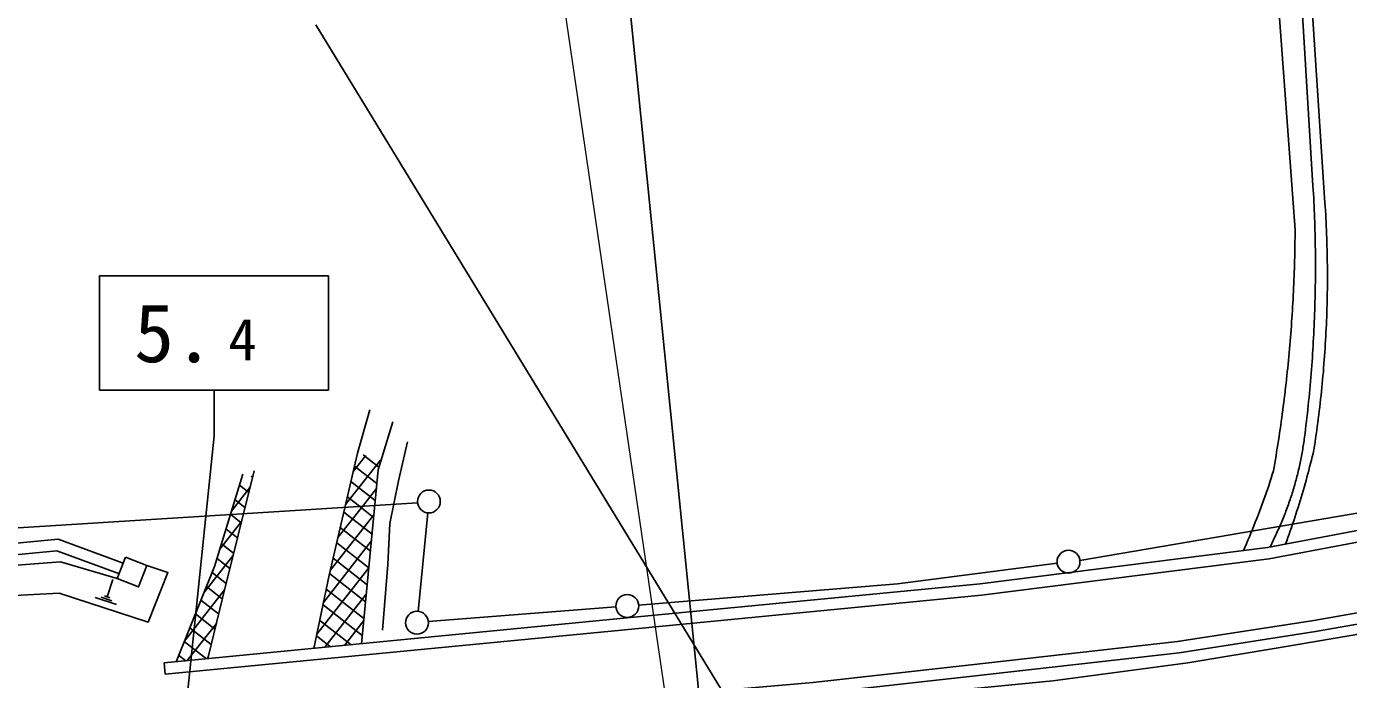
# Model space of a CAD drawing. Units: millimetres, scale not verified. Extents: x 40000 to 680000, y 20000 to 380000.
# Drawn here: x 437358 to 495120, y 311362 to 339931 of the extents above; entities that cross this region are included whole.
import ezdxf
from ezdxf.enums import TextEntityAlignment as Align

# ---------------------------------------------------------------- set-up
doc = ezdxf.new("R2010")
doc.units = ezdxf.units.MM
doc.header["$LTSCALE"] = 1000
for name, color, linetype, lineweight in [('M-BGD', 7, 'Continuous', 25), ('M-BMK-ROW', 30, 'Continuous', 25), ('M-STR-HTXT', 7, 'Continuous', 13), ('M-STR-STRC', 7, 'Continuous', 25)]:
    doc.layers.add(name, color=color, linetype=linetype, lineweight=lineweight)
doc.styles.add('ＭＳ ゴシック', font='')
doc.styles.get('ＭＳ ゴシック').set_extended_font_data('MS Gothic')

msp = doc.modelspace()

# ---------------------------------------------------------------- linework, layer by layer
at = {"layer": 'M-BGD'}
for p, q in [((470089, 277450), (462515, 352761)), ((451636, 320463), (452180, 321160)), ((452071, 321193), (452759, 320656)), ((451301, 319018), (452821, 320965)), ((451690, 320697), (452666, 319935)), ((447182, 320253), (447236, 320211)), ((451535, 320026), (452596, 319197)), ((446321, 318734), (447124, 319762)), ((446667, 319862), (447070, 319547)), ((452033, 318940), (452646, 319726)), ((446471, 319222), (446905, 318883)), ((450966, 317574), (452033, 318940)), ((451379, 319355), (451919, 318933)), ((451919, 318933), (452525, 318459)), ((446274, 318583), (446280, 318578)), ((446280, 318578), (446740, 318219)), ((450631, 316129), (452536, 318569)), ((451223, 318683), (452455, 317721)), ((445807, 317060), (446753, 318271)), ((446078, 317943), (446574, 317556)), ((451067, 318012), (452384, 316983)), ((445882, 317304), (446409, 316892)), ((450335, 314735), (452425, 317412)), ((450912, 317340), (452314, 316246)), ((445108, 315150), (446381, 316781)), ((445685, 316664), (446244, 316228)), ((450756, 316669), (452243, 315508)), ((445468, 316041), (446078, 315564)), ((450045, 313348), (452314, 316254)), ((450600, 315998), (452172, 314770)), ((440891, 314984), (441136, 315735)), ((445224, 315438), (445913, 314900)), ((441298, 314643), (440360, 314950)), ((441094, 314813), (440625, 314967)), ((441008, 314945), (440773, 315022)), ((444258, 313046), (446010, 315290)), ((444981, 314835), (445753, 314232)), ((450389, 312774), (452204, 315097)), ((450456, 315317), (452102, 314032)), ((444737, 314232), (445593, 313564)), ((450314, 314635), (452031, 313294)), ((444383, 312191), (445654, 313818)), ((450171, 313954), (451539, 312886)), ((451248, 312857), (452093, 313940)), ((444494, 313629), (445433, 312896)), ((450029, 313272), (450636, 312798)), ((444250, 313027), (445217, 312272)), ((443375, 312093), (443423, 311595)), ((444007, 312424), (444314, 312184)), ((445241, 312274), (445303, 312353))]:
    msp.add_line(p, q, dxfattribs=at)
for points in [[(492747, 346470), (493566, 332963), (493577, 332789), (493586, 332614), (493596, 332439), (493604, 332264), (493613, 332090), (493620, 331915), (493628, 331740), (493634, 331565), (493640, 331390), (493646, 331215), (493651, 331040), (493656, 330865), (493660, 330690), (493663, 330515), (493666, 330340), (493669, 330165), (493671, 329990), (493672, 329815), (493673, 329640), (493673, 329465), (493673, 329290), (493673, 329115), (493671, 328940), (493670, 328765), (493667, 328590), (493665, 328415), (493661, 328240), (493658, 328065), (493653, 327890), (493648, 327715), (493643, 327540), (493637, 327366), (493631, 327191), (493624, 327016), (493616, 326841), (493608, 326666), (493600, 326491), (493591, 326317), (493581, 326142), (493571, 325967), (493560, 325792), (493549, 325618), (493538, 325443), (493525, 325268), (493513, 325094), (493500, 324919), (493486, 324745), (493472, 324571), (493457, 324396), (493441, 324222), (493426, 324047), (493409, 323873), (493392, 323699), (493375, 323525), (493357, 323351), (493339, 323177), (493320, 323003), (493300, 322829), (493280, 322655), (493260, 322481), (493238, 322307), (493217, 322134), (493195, 321960), (493185, 321885), (493175, 321810), (493164, 321735), (493153, 321660), (493141, 321585), (493129, 321510), (493117, 321435), (493105, 321361), (493091, 321286), (493078, 321211), (493064, 321137), (493050, 321062), (493035, 320988), (493020, 320914), (493005, 320839), (492989, 320765), (492972, 320691), (492956, 320617), (492939, 320543), (492921, 320470), (492903, 320396), (492885, 320322), (492867, 320249), (492848, 320176), (492828, 320102), (492808, 320029), (492788, 319956), (492768, 319883), (492747, 319810), (492725, 319738), (492703, 319665), (492681, 319592), (492659, 319520), (492636, 319448), (492613, 319376), (492589, 319304), (492565, 319232), (492540, 319160), (492516, 319088), (492490, 319017), (492465, 318946), (492439, 318874), (492412, 318803), (492386, 318732), (492358, 318662), (492331, 318591), (492303, 318520), (492275, 318450), (492246, 318380), (492217, 318310), (492188, 318240), (492158, 318170), (492128, 318101), (492097, 318031), (492067, 317962), (492035, 317893), (492004, 317824), (491972, 317755), (491939, 317687), (491907, 317618), (491874, 317550), (491840, 317482), (491807, 317414), (491768, 317313), (491729, 317212), (491713, 317171)], [(493398, 342733), (494090, 332222), (494101, 332050), (494111, 331878), (494121, 331706), (494130, 331534), (494139, 331362), (494147, 331190), (494154, 331018), (494161, 330846), (494167, 330674), (494173, 330502), (494178, 330330), (494182, 330158), (494186, 329986), (494189, 329814), (494192, 329642), (494194, 329469), (494195, 329297), (494196, 329125), (494196, 328953), (494195, 328781), (494194, 328609), (494193, 328436), (494190, 328264), (494187, 328092), (494184, 327920), (494180, 327748), (494175, 327576), (494170, 327404), (494164, 327232), (494157, 327060), (494150, 326888), (494142, 326716), (494134, 326544), (494125, 326372), (494116, 326200), (494105, 326028), (494095, 325856), (494083, 325684), (494071, 325512), (494059, 325341), (494046, 325169), (494032, 324997), (494018, 324826), (494003, 324654), (493987, 324483), (493971, 324312), (493954, 324140), (493937, 323969), (493919, 323798), (493900, 323626), (493881, 323455), (493861, 323284), (493841, 323113), (493820, 322943), (493798, 322772), (493776, 322601), (493753, 322430), (493730, 322260), (493706, 322089), (493681, 321919), (493656, 321749), (493630, 321578), (493604, 321408), (493568, 321258), (493532, 321109), (493496, 320960), (493458, 320810), (493420, 320661), (493382, 320513), (493342, 320364), (493302, 320215), (493262, 320067), (493220, 319919), (493178, 319771), (493136, 319623), (493093, 319476), (493049, 319328), (493004, 319181), (492959, 319034), (492913, 318887), (492867, 318741), (492820, 318594), (492772, 318448), (492723, 318302), (492674, 318156), (492625, 318011), (492574, 317865), (492523, 317720), (492472, 317575), (492420, 317431), (492370, 317295)], [(491996, 341688), (492783, 331029), (492782, 330861), (492781, 330692), (492779, 330524), (492776, 330356), (492773, 330188), (492770, 330020), (492766, 329852), (492762, 329684), (492757, 329516), (492752, 329348), (492746, 329179), (492740, 329011), (492734, 328843), (492727, 328675), (492720, 328507), (492712, 328339), (492703, 328171), (492695, 328003), (492686, 327836), (492676, 327668), (492666, 327500), (492655, 327332), (492644, 327164), (492633, 326996), (492621, 326829), (492609, 326661), (492596, 326493), (492583, 326326), (492569, 326158), (492555, 325991), (492540, 325823), (492525, 325655), (492510, 325488), (492494, 325321), (492478, 325153), (492461, 324986), (492444, 324819), (492426, 324651), (492408, 324484), (492389, 324317), (492370, 324150), (492351, 323983), (492331, 323816), (492311, 323649), (492290, 323482), (492268, 323315), (492247, 323149), (492225, 322982), (492202, 322815), (492179, 322649), (492155, 322482), (492132, 322316), (492107, 322149), (492082, 321983), (492057, 321817), (492031, 321651), (492005, 321485), (491979, 321319), (491952, 321153), (491924, 320987), (491896, 320821), (491868, 320655), (491839, 320489), (491788, 320327), (491736, 320165), (491683, 320003), (491630, 319842), (491575, 319680), (491520, 319519), (491464, 319359), (491407, 319198), (491349, 319038), (491290, 318878), (491231, 318719), (491170, 318560), (491109, 318401), (491047, 318242), (490985, 318084), (490921, 317926), (490857, 317769), (490791, 317612), (490725, 317455), (490658, 317298), (490591, 317142), (490534, 317012)], [(533979, 328176), (531715, 325855), (529482, 324681), (527564, 324123), (523927, 323392), (517209, 322155), (508709, 320374), (500506, 318831), (491576, 317145), (479032, 315549), (462850, 313984), (443375, 312093)], [(449915, 312728), (450584, 315927), (451823, 321268), (452361, 323158)], [(451997, 312930), (452724, 320542), (453358, 322631)], [(454003, 321762), (453613, 320059), (453231, 318184), (453148, 316399), (452915, 313522)], [(443893, 312143), (445576, 316310), (446815, 320344)], [(447306, 320496), (445919, 314922), (445285, 312278)], [(500598, 318340), (491654, 316651), (479087, 315052), (462898, 313487), (443423, 311595)], [(441590, 316461), (438745, 317507), (423277, 316018)], [(441418, 315992), (438680, 316998), (423306, 315519)], [(397059, 315074), (406425, 313453), (419256, 314101), (427426, 314547), (438793, 315147), (442679, 313875), (443538, 316040), (442620, 316349)], [(441324, 315783), (438849, 316520), (431479, 315945), (423325, 315195), (422327, 315137)], [(501037, 315265), (493601, 313954), (487651, 313031), (478496, 311996), (471709, 311232), (465031, 310647), (457484, 309828), (451507, 308462)], [(451897, 296779), (451214, 300859), (451648, 303163), (452295, 304972), (453008, 305870), (454585, 307375), (455564, 308037), (457060, 308672), (458267, 308968), (459393, 309054), (466376, 309769), (482197, 311306), (488096, 312102), (492215, 312775), (500863, 314251)], [(501143, 314776), (493683, 313460), (487717, 312535), (478552, 311499), (471759, 310734), (465079, 310149), (457567, 309334), (451366, 307917)]]:
    msp.add_lwpolyline(points, dxfattribs=at)
msp.add_lwpolyline([(441689, 316714), (441324, 315783), (442255, 315418), (442620, 316349)], close=True, dxfattribs=at)
at = {"layer": 'M-BMK-ROW'}
for p, q in [((483382, 316578), (501328, 319643)), ((435188, 317881), (454444, 319091)), ((454898, 318654), (454468, 314346)), ((454915, 313909), (463108, 314542))]:
    msp.add_line(p, q, dxfattribs=at)
msp.add_lwpolyline([(464105, 314619), (475408, 315553), (482390, 316456)], dxfattribs=at)
for centre in [(454940, 319153), (482886, 316517), (463606, 314581), (454418, 313848)]:
    msp.add_circle(centre, 500, dxfattribs=at)
at = {"layer": 'M-STR-HTXT'}
msp.add_line((470143, 277455), (460486, 343433), dxfattribs=at)
at = {"layer": 'M-STR-STRC'}
for p, q in [((450000, 340000), (487497, 278460)), ((440553, 329027), (450553, 329027)), ((440553, 329027), (440553, 324027)), ((450553, 329027), (450553, 324027)), ((440553, 324027), (450553, 324027)), ((445553, 324027), (445553, 322027)), ((440628, 274344), (445553, 322027))]:
    msp.add_line(p, q, dxfattribs=at)

# ---------------------------------------------------------------- texts
at = {"layer": 'M-STR-STRC', "style": 'ＭＳ ゴシック'}
msp.add_text('5.', height=2566, dxfattribs=at).set_placement((445553, 326527), align=Align.MIDDLE_RIGHT)
msp.add_text('4', height=1833, dxfattribs=at).set_placement((446803, 324777), align=Align.BOTTOM_CENTER)

doc.saveas('drawing.dxf')
